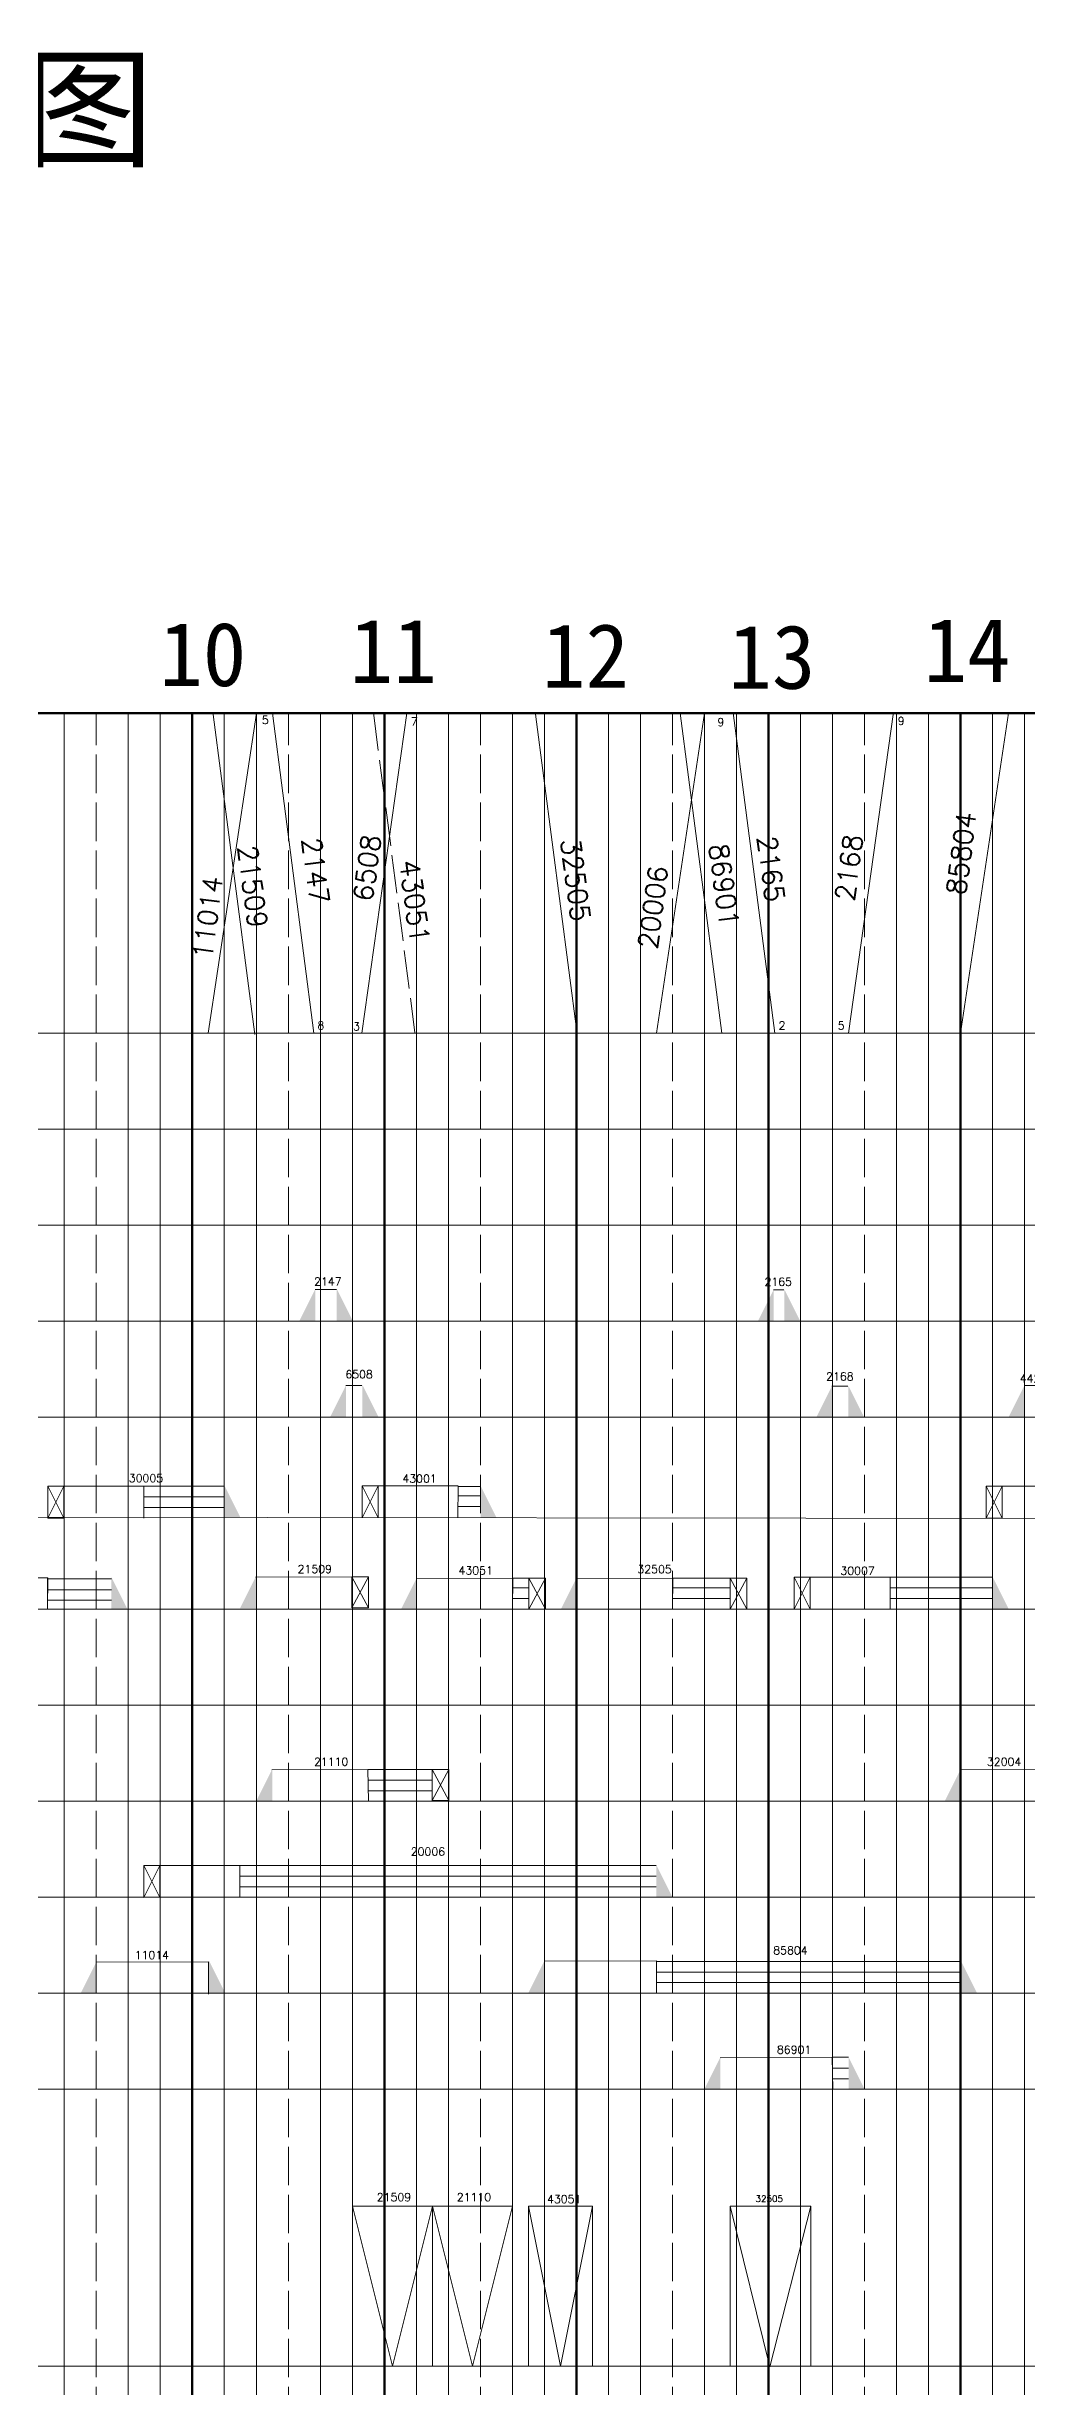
# Model space of a CAD drawing. Header units: millimetres. Extents: x 115 to 2476, y -663 to 894.
# Drawn here: x 1270 to 1576, y 163 to 894 of the extents above; entities that cross this region are included whole.
import ezdxf

# ---------------------------------------------------------------- set-up
doc = ezdxf.new("R2010")
doc.units = ezdxf.units.MM
doc.linetypes.add('ACAD_ISO02W100', pattern=[15, 12, -3])
for name, color, linetype, lineweight in [('10xian', 7, 'Continuous', 5), ('十分格1', 3, 'Continuous', 20), ('十分格2', 3, 'ACAD_ISO02W100', 20), ('小时格1', 3, 'Continuous', 100), ('小时格2', 3, 'Continuous', 80), ('摘挂', 7, 'ACAD_ISO02W100', 5)]:
    doc.layers.add(name, color=color, linetype=linetype, lineweight=lineweight)
doc.layers.add('文字', color=3, linetype='Continuous')
doc.styles.add('hz', font='txt.shx')

msp = doc.modelspace()

# ---------------------------------------------------------------- hatches: boundary and pattern name
at = {"layer": '十分格2', "linetype": 'ByBlock', "true_color": 0xed1f24}
for points in [[(1348.43, 496.07), (1353.43, 506.07), (1353.43, 496.07)], [(1365.1, 496.12), (1360.1, 506.12), (1360.1, 496.12)], [(1491.66, 495.92), (1496.66, 505.92), (1496.66, 495.92)], [(1504.92, 495.97), (1499.92, 505.97), (1499.92, 495.97)], [(1358.06, 466.07), (1363.06, 476.07), (1363.06, 466.07)], [(1373.1, 466.12), (1368.1, 476.12), (1368.1, 466.12)], [(1509.89, 465.81), (1514.89, 475.81), (1514.89, 465.81)], [(1524.93, 465.86), (1519.93, 475.86), (1519.93, 465.86)], [(1570.01, 466.02), (1575.01, 476.02), (1575.01, 466.02)]]:
    msp.add_hatch(color=240, dxfattribs=at).paths.add_polyline_path(points)
at = {"layer": '十分格2', "linetype": 'ByBlock', "true_color": 0x000000}
for points in [[(1329.98, 434.75), (1324.98, 444.75), (1324.98, 434.75)], [(1410.03, 434.55), (1405.03, 444.55), (1405.03, 434.55)], [(1294.73, 406), (1289.73, 416), (1289.73, 406)], [(1329.88, 406.21), (1334.88, 416.21), (1334.88, 406.21)], [(1380.14, 405.77), (1385.14, 415.77), (1385.14, 405.77)], [(1430.07, 405.77), (1435.07, 415.77), (1435.07, 405.77)], [(1570.03, 406.05), (1565.03, 416.05), (1565.03, 406.05)], [(1335, 346), (1340, 356), (1340, 346)], [(1550.07, 345.97), (1555.07, 355.97), (1555.07, 345.97)], [(1465, 315.97), (1460, 325.97), (1460, 315.97)], [(1280.07, 285.86), (1285.07, 295.86), (1285.07, 285.86)], [(1325.2, 286.1), (1320.2, 296.1), (1320.2, 286.1)], [(1420.03, 286.17), (1425.03, 296.17), (1425.03, 286.17)], [(1560.12, 286.03), (1555.12, 296.03), (1555.12, 286.03)], [(1475, 256), (1480, 266), (1480, 256)], [(1525.05, 255.93), (1520.05, 265.93), (1520.05, 255.93)]]:
    msp.add_hatch(color=18, dxfattribs=at).paths.add_polyline_path(points)

# ---------------------------------------------------------------- linework, layer by layer
at = {"layer": '10xian', "color": 152, "linetype": 'ByBlock', "true_color": 0x2776bb}
for p, q in [((1320, 586), (1335, 686)), ((1555, 586), (1570, 686))]:
    msp.add_line(p, q, dxfattribs=at)
at = {"layer": '10xian', "color": 18, "linetype": 'ByBlock', "true_color": 0x000000}
for p, q in [((1460, 586), (1475, 686)), ((1274.87, 444.43), (1299.87, 444.43)), ((1299.87, 444.43), (1299.87, 434.41)), ((1299.87, 434.41), (1299.87, 444.43)), ((1299.87, 444.43), (1325, 444.43)), ((1325, 441.09), (1299.87, 441.09)), ((1299.87, 441.09), (1299.87, 437.76)), ((1398.02, 444.35), (1397.92, 434.68)), ((1405, 441.37), (1397.92, 441.37)), ((1398.02, 444.35), (1405, 444.35)), ((1568, 444.4), (1593, 444.4)), ((1269.87, 434.43), (1274.86, 434.45)), ((1299.87, 437.76), (1325, 437.76)), ((1397.92, 438.04), (1405, 438.04)), ((1563, 434.4), (1567.99, 434.42)), ((1244.91, 415.75), (1269.91, 415.75)), ((1269.91, 415.75), (1269.71, 406.06)), ((1269.71, 415.43), (1289.71, 415.43)), ((1415.1, 415.67), (1415, 406)), ((1420.1, 412.69), (1415, 412.69)), ((1415.1, 415.67), (1420.1, 415.67)), ((1465.1, 415.67), (1465, 406)), ((1483.03, 412.69), (1465, 412.69)), ((1465.1, 415.67), (1483.03, 415.68)), ((1483.03, 415.68), (1483.03, 406)), ((1508, 416), (1533, 416)), ((1533, 416), (1533, 405.98)), ((1533, 405.98), (1533, 416)), ((1533, 416), (1565, 416)), ((1565, 412.66), (1533, 412.66)), ((1533, 412.66), (1533, 409.33)), ((1415, 409.35), (1420.1, 409.35)), ((1465, 409.35), (1483.03, 409.35)), ((1503, 406), (1507.99, 406.02)), ((1533, 409.33), (1565, 409.33)), ((1369.86, 355.89), (1389.96, 355.9)), ((1369.86, 355.89), (1369.99, 346)), ((1389.96, 352.52), (1369.98, 352.52)), ((1369.98, 349.19), (1389.96, 349.19)), ((1304.89, 325.91), (1329.89, 325.91)), ((1329.89, 325.91), (1329.89, 315.89)), ((1329.89, 315.89), (1329.89, 325.91)), ((1329.89, 325.91), (1459.9, 325.91)), ((1459.9, 322.58), (1329.89, 322.58)), ((1329.89, 322.58), (1329.89, 319.25)), ((1299.89, 315.91), (1304.88, 315.94)), ((1329.89, 319.25), (1459.9, 319.25)), ((1459.99, 296.09), (1459.99, 286.19)), ((1459.99, 295.9), (1555, 295.9)), ((1514.94, 265.93), (1515.07, 256)), ((1514.94, 265.93), (1520, 265.93)), ((1520, 262.56), (1515.06, 262.56)), ((1515.06, 259.22), (1520, 259.22)), ((1430, 169.45), (1420, 219.45)), ((1420, 219.45), (1440, 219.45)), ((1440, 219.45), (1430, 169.45)), ((1440, 219.45), (1440, 169.45)), ((1440, 169.45), (1440, 219.45)), ((1483, 219.45), (1508.24, 219.45))]:
    msp.add_line(p, q, dxfattribs=at)
at = {"layer": '十分格1'}
for p, q in [((1275, 686), (1275, -554)), ((1295, -554), (1295, 686)), ((1305, 686), (1305, -554)), ((1325, 686), (1325, -554)), ((1335, -554), (1335, 686)), ((1355, 686), (1355, -554)), ((1365, -554), (1365, 686)), ((1385, -554), (1385, 686)), ((1395, 686), (1395, -554)), ((1415, -554), (1415, 686)), ((1425, 686), (1425, -554)), ((1445, 686), (1445, -554)), ((1455, -554), (1455, 686)), ((1475, 686), (1475, -554)), ((1485, -554), (1485, 686)), ((1505, -554), (1505, 686)), ((1515, 686), (1515, -554)), ((1535, -554), (1535, 686)), ((1545, 686), (1545, -554)), ((1565, 686), (1565, -554)), ((1575, -554), (1575, 686))]:
    msp.add_line(p, q, dxfattribs=at)
at = {"layer": '十分格2'}
for p, q in [((1285, -554), (1285, 686)), ((1345, -554), (1345, 686)), ((1405, -554), (1405, 686)), ((1465, -554), (1465, 686)), ((1525, -554), (1525, 686))]:
    msp.add_line(p, q, dxfattribs=at)
at = {"layer": '十分格2', "color": 18, "linetype": 'ByBlock', "true_color": 0x000000}
for p, q in [((1321.52, 685.54), (1334.52, 585.54)), ((1422.26, 685.68), (1435.26, 585.68)), ((355, 586), (1795, 586)), ((355, 556), (1795, 556)), ((355, 526), (1794.67, 526)), ((355, 496), (1795, 496)), ((355, 466), (1795, 466)), ((355, 436), (1795, 434)), ((355, 406), (1795, 406)), ((355, 376), (1795, 376)), ((355, 346), (1795, 346)), ((355, 316), (1795, 316)), ((355, 286), (1795, 286)), ((355, 256), (1795, 256)), ((355, 169.45), (1795, 169.45))]:
    msp.add_line(p, q, dxfattribs=at)
at = {"layer": '十分格2', "color": 240, "linetype": 'ByBlock', "true_color": 0xed1f24}
for p, q in [((1340, 686), (1353, 586)), ((1382, 686), (1368, 586)), ((1484, 686.07), (1497, 586)), ((1534, 686.26), (1520, 586))]:
    msp.add_line(p, q, dxfattribs=at)
at = {"layer": '十分格2', "color": 18, "linetype": 'ACAD_ISO02W100', "true_color": 0x000000}
msp.add_line((1371.55, 686.19), (1384.55, 586.19), dxfattribs=at)
at = {"layer": '十分格2', "color": 152, "linetype": 'ByBlock', "true_color": 0x2776bb}
msp.add_line((1467.44, 685.95), (1480.44, 585.95), dxfattribs=at)
at = {"layer": '小时格1'}
for p, q in [((355, 686), (2035, 686)), ((1075, 686), (1435, 686)), ((1435, 686), (1435, -554))]:
    msp.add_line(p, q, dxfattribs=at)
at = {"layer": '小时格2'}
for p, q in [((1315, 686), (1315, -554)), ((1375, -554), (1375, 686)), ((1495, 686), (1495, -554)), ((1555, -554), (1555, 686)), ((1555, -554), (1555, 686))]:
    msp.add_line(p, q, dxfattribs=at)
at = {"layer": '摘挂', "color": 240, "linetype": 'ByBlock', "true_color": 0xed1f24}
for p, q in [((1353.33, 505.88), (1360.02, 505.88)), ((1496.61, 505.73), (1499.78, 505.73)), ((1362.95, 475.88), (1367.95, 475.88)), ((1514.78, 475.62), (1519.78, 475.62)), ((1574.9, 475.83), (1579.9, 475.83))]:
    msp.add_line(p, q, dxfattribs=at)
at = {"layer": '摘挂', "color": 18, "linetype": 'ByBlock', "true_color": 0x000000}
for p, q in [((1269.87, 434.43), (1269.87, 444.43)), ((1269.87, 444.43), (1274.87, 444.43)), ((1274.87, 434.43), (1269.87, 444.43)), ((1269.87, 444.43), (1269.87, 434.43)), ((1269.87, 434.43), (1274.87, 444.43)), ((1274.87, 444.43), (1274.87, 434.43)), ((1368.05, 434.55), (1368.05, 444.55)), ((1368.05, 444.55), (1373.05, 444.55)), ((1373.05, 434.55), (1368.05, 444.55)), ((1368.05, 444.55), (1368.05, 434.55)), ((1368.05, 434.55), (1373.05, 444.55)), ((1373.05, 444.55), (1373.05, 434.55)), ((1373.05, 444.55), (1398.05, 444.55)), ((1563, 434.4), (1563, 444.4)), ((1563, 444.4), (1568, 444.4)), ((1568, 434.4), (1563, 444.4)), ((1563, 444.4), (1563, 434.4)), ((1563, 434.4), (1568, 444.4)), ((1568, 444.4), (1568, 434.4)), ((1269.71, 415.61), (1269.71, 406)), ((1269.71, 412.04), (1289.71, 412.04)), ((1334.78, 416.02), (1364.84, 416.11)), ((1364.84, 416.11), (1370.05, 416.12)), ((1364.84, 406.43), (1370.05, 416.12)), ((1364.84, 416.11), (1364.84, 406.43)), ((1370.05, 406.43), (1364.84, 416.11)), ((1364.84, 416.11), (1364.84, 406.43)), ((1370.05, 416.12), (1370.05, 406.43)), ((1385.04, 415.58), (1415.1, 415.67)), ((1420.1, 415.67), (1425.31, 415.69)), ((1420.1, 405.99), (1425.31, 415.69)), ((1420.1, 415.67), (1420.1, 405.99)), ((1425.31, 405.99), (1420.1, 415.67)), ((1420.1, 415.67), (1420.1, 405.99)), ((1425.31, 415.69), (1425.31, 405.99)), ((1434.97, 415.59), (1465.03, 415.68)), ((1465.03, 415.68), (1465.03, 406)), ((1465.03, 415.68), (1465.03, 406)), ((1483.03, 415.68), (1488.24, 415.69)), ((1483.03, 406), (1488.24, 415.69)), ((1488.24, 406), (1483.03, 415.68)), ((1488.24, 415.69), (1488.24, 406)), ((1503, 406), (1503, 416)), ((1503, 416), (1508, 416)), ((1508, 406), (1503, 416)), ((1503, 416), (1503, 406)), ((1503, 406), (1508, 416)), ((1508, 416), (1508, 406)), ((1269.71, 408.83), (1289.71, 408.83)), ((1364.84, 406.43), (1370.05, 406.43)), ((1420.1, 405.99), (1425.31, 405.99)), ((1465.03, 406), (1470.24, 406)), ((1339.89, 355.81), (1369.96, 355.9)), ((1389.96, 355.9), (1395.17, 355.92)), ((1389.96, 346.22), (1395.17, 355.92)), ((1389.96, 355.9), (1389.96, 346.22)), ((1395.17, 346.22), (1389.96, 355.9)), ((1389.96, 355.9), (1389.96, 346.22)), ((1395.17, 355.92), (1395.17, 346.22)), ((1554.97, 355.78), (1585.03, 355.87)), ((1389.96, 346.22), (1395.17, 346.22)), ((1299.89, 315.91), (1299.89, 325.91)), ((1299.89, 325.91), (1304.89, 325.91)), ((1304.89, 315.91), (1299.89, 325.91)), ((1299.89, 325.91), (1299.89, 315.91)), ((1299.89, 315.91), (1304.89, 325.91)), ((1304.89, 325.91), (1304.89, 315.91)), ((1284.96, 295.67), (1320.03, 295.78)), ((1320.03, 295.78), (1320.03, 285.68)), ((1424.93, 295.98), (1459.99, 296.09)), ((1459.99, 296.09), (1459.99, 286.47)), ((1459.99, 292.51), (1555, 292.51)), ((1459.99, 289.3), (1555, 289.3)), ((1479.89, 265.81), (1514.96, 265.92)), ((1365, 169.45), (1365, 219.45)), ((1377.5, 169.45), (1365, 219.45)), ((1365, 219.45), (1390, 219.45)), ((1377.5, 169.45), (1390, 219.45)), ((1390, 169.45), (1390, 219.45)), ((1390, 169.45), (1390, 219.45)), ((1402.5, 169.45), (1390, 219.45)), ((1390, 219.45), (1415, 219.45)), ((1402.5, 169.45), (1415, 219.45)), ((1415, 169.45), (1415, 219.45)), ((1420, 169.45), (1420, 219.45)), ((1483, 169.45), (1483, 219.45)), ((1495.38, 169.21), (1483, 219.45)), ((1495.38, 169.21), (1508.24, 219.45)), ((1508.24, 169.45), (1508.24, 219.45))]:
    msp.add_line(p, q, dxfattribs=at)

# ---------------------------------------------------------------- texts
at = {"layer": '十分格2', "color": 240, "linetype": 'ByBlock', "true_color": 0xed1f24, "char_height": 2.5, "attachment_point": 1, "style": 'hz'}
for s, insert in [('5', (1336.75, 685.09)), ('7', (1383.28, 684.66)), ('9', (1479.06, 684.4)), ('9', (1535.39, 684.78)), ('8', (1354.05, 589.65)), ('3', (1365.24, 589.33)), ('2', (1498.14, 589.62)), ('5', (1516.65, 589.6))]:
    msp.add_mtext_dynamic_manual_height_columns(s, width=4.6917, gutter_width=12.5, heights=[0], dxfattribs=dict(at, insert=insert))
at = {"layer": '十分格2', "color": 152, "linetype": 'ByBlock', "true_color": 0x2776bb, "char_height": 6.073, "style": 'hz'}
for s, insert, attachment_point, rotation in [('85804', (1553.9, 655.47), 3, 82.42882), ('86901', (1482.35, 645.53), 1, 277.57118), ('11014', (1318.51, 635.36), 3, 82.42882)]:
    msp.add_mtext_dynamic_manual_height_columns(s, width=63.3086, gutter_width=30.37, heights=[0], dxfattribs=dict(at, insert=insert, attachment_point=attachment_point, rotation=rotation))
at = {"layer": '十分格2', "color": 18, "linetype": 'ByBlock', "true_color": 0x000000, "char_height": 6.073, "style": 'hz'}
for s, insert, attachment_point, rotation in [('21509', (1335.12, 645.06), 1, 277.57118), ('32505', (1436.03, 647.13), 1, 277.57118), ('43051', (1385.75, 640.46), 1, 277.57118), ('20006', (1457.63, 638.58), 3, 82.42882)]:
    msp.add_mtext_dynamic_manual_height_columns(s, width=63.3086, gutter_width=30.37, heights=[0], dxfattribs=dict(at, insert=insert, attachment_point=attachment_point, rotation=rotation))
at = {"layer": '十分格2', "color": 240, "linetype": 'ByBlock', "true_color": 0xed1f24, "char_height": 6.073, "style": 'hz'}
for s, insert, attachment_point, rotation in [('2147', (1355.11, 647.45), 1, 277.57118), ('6508', (1367.95, 648.34), 3, 82.42882), ('2165', (1497.42, 648.03), 1, 277.57118), ('2168', (1518.49, 648.39), 3, 82.42882)]:
    msp.add_mtext_dynamic_manual_height_columns(s, width=63.3086, gutter_width=30.37, heights=[0], dxfattribs=dict(at, insert=insert, attachment_point=attachment_point, rotation=rotation))
at = {"layer": '摘挂', "color": 240, "linetype": 'ByBlock', "true_color": 0xed1f24, "char_height": 2.5, "attachment_point": 1, "style": 'hz'}
for s, insert in [('2147', (1353.06, 509.61)), ('2165', (1493.76, 509.52)), ('6508', (1362.8, 480.61)), ('2168', (1513.01, 479.94)), ('4428', (1573.49, 479.29))]:
    msp.add_mtext_dynamic_manual_height_columns(s, width=14.5575, gutter_width=12.5, heights=[0], dxfattribs=dict(at, insert=insert))
at = {"layer": '摘挂', "color": 18, "linetype": 'ByBlock', "true_color": 0x000000, "attachment_point": 1, "style": 'hz'}
for s, width, gutter_width, insert, char_height in [('30005', 14.5575, 12.5, (1295.15, 448.16), 2.5), ('43001', 14.5575, 12.5, (1380.63, 448.01), 2.5), ('21509', 14.5575, 12.5, (1347.89, 419.77), 2.5), ('43051', 14.5575, 12.5, (1398.16, 419.33), 2.5), ('32505', 14.5575, 12.5, (1454.05, 419.71), 2.5), ('30007', 14.5575, 12.5, (1517.47, 419.22), 2.5), ('21110', 14.5575, 12.5, (1353.01, 359.56), 2.5), ('32004', 14.5575, 12.5, (1563.24, 359.54), 2.5), ('20006', 14.5575, 12.5, (1383.24, 331.47), 2.5), ('85804', 14.5575, 12.5, (1496.49, 300.61), 2.5), ('11014', 14.5575, 12.5, (1297, 299.11), 2.5), ('86901', 14.5575, 12.5, (1497.64, 269.56), 2.5), ('21509', 14.5575, 12.5, (1372.64, 223.48), 2.5), ('21110', 14.5575, 12.5, (1397.64, 223.48), 2.5), ('43051', 14.5575, 12.5, (1425.81, 222.88), 2.5), ('32505', 11.646, 10, (1490.94, 222.73), 2)]:
    msp.add_mtext_dynamic_manual_height_columns(s, width=width, gutter_width=gutter_width, heights=[0], dxfattribs=dict(at, insert=insert, char_height=char_height))
at = {"layer": '文字', "attachment_point": 1}
for s, insert, char_height, width in [('{\\fSimHei|b0|i0|c134|p49;D 站 工 作 日 计 划 图}', (853.26, 889.79), 30, 482.4347), ('{\\fSimSun|b0|i0|c134|p2;10}', (1304.66, 714.42), 20, 48.0791), ('{\\fSimSun|b0|i0|c134|p2;11}', (1364.16, 715.43), 20, 48.0791), ('{\\fSimSun|b0|i0|c134|p2;12}', (1424.21, 713.95), 20, 48.0791), ('{\\fSimSun|b0|i0|c134|p2;13}', (1482.46, 713.58), 20, 48.0791), ('{\\fSimSun|b0|i0|c134|p2;14}', (1543.43, 715.7), 20, 48.0791)]:
    msp.add_mtext(s, dxfattribs=dict(at, insert=insert, char_height=char_height, width=width))

doc.saveas('drawing.dxf')
